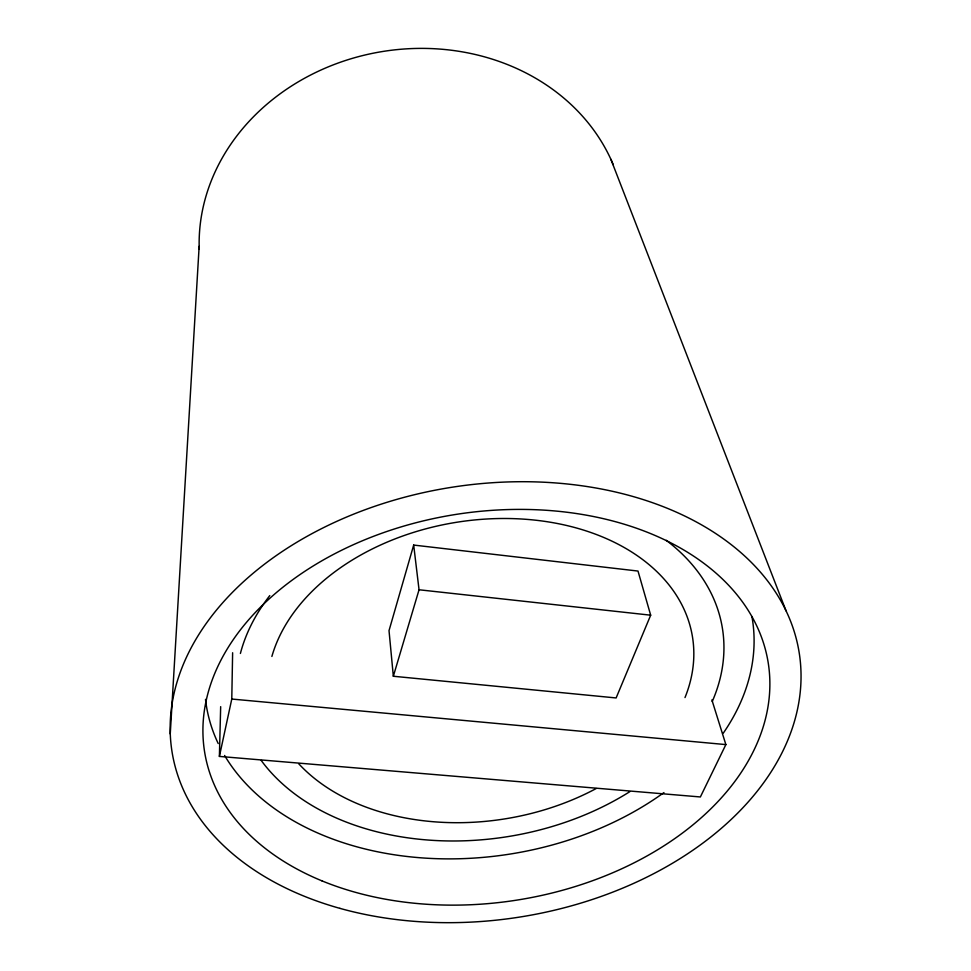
<?xml version="1.0" encoding="UTF-8"?>
<svg xmlns="http://www.w3.org/2000/svg" width="971" height="971" viewBox="0 0 971 971"><rect width="100%" height="100%" fill="white"/><g stroke="black" fill="none" stroke-linecap="round" stroke-linejoin="round"><path stroke-width="1.46" d="M711.889 699.909L725.871 744.599L700.37 796.96L219.397 756.421L231.778 699.047L232.627 652.755M219.397 756.421L220.672 706.657M170.253 733.93L199.152 246.343M413.682 545.071L389.019 630.64L393.34 676.253L616.124 697.955L650.679 615.189L637.996 571.057L413.682 545.071L419.047 589.773L393.34 676.253M231.778 699.047L725.871 744.599M419.047 589.773L650.679 615.189M610.893 159.317L786.049 610.844M199.237 249.316A213.996 186.444 -8.9 0 1 372.585 53.332A213.996 186.444 -8.9 0 1 613.32 164.852M751.918 616.549A276.407 194.066 -8.9 0 1 723.274 733.166M663.933 792.591A276.407 194.066 -8.9 0 1 224.592 755.474M218.232 743.568A276.407 194.066 -8.9 0 1 205.512 699.399M666.227 540.301A245.396 172.085 -8.9 0 1 712.241 701.523M629.839 791.644A245.396 172.085 -8.9 0 1 261.187 760.414M240.395 653.459A245.396 172.085 -8.9 0 1 269.768 595.599M271.88 656.457A214.494 150.25 -8.9 0 1 532.63 519.886A214.494 150.25 -8.9 0 1 684.992 697.566M596.206 788.525A214.494 150.25 -8.9 0 1 298.68 763.704M339.899 908.358A317.468 217.565 -8.9 0 0 800.747 666.798A317.468 217.565 -8.9 0 0 316.133 531.428A317.468 217.565 -8.9 0 0 339.899 908.358M321.935 880.855A285.316 195.244 -8.9 0 0 768.595 702.725A285.316 195.244 -8.9 0 0 368.628 538.225A285.316 195.244 -8.9 0 0 321.935 880.855"/></g></svg>
